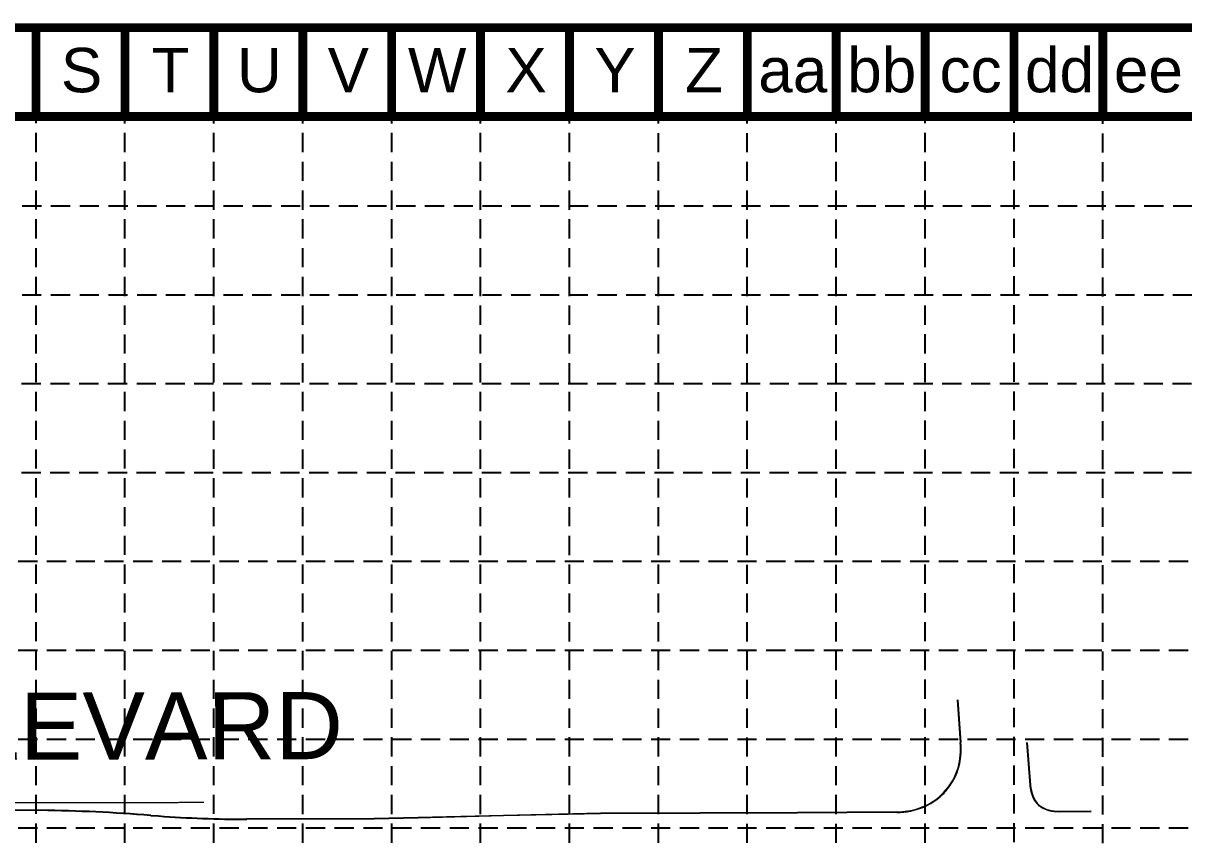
# Model space of a CAD drawing. Extents: x 18544 to 21332, y 16212 to 20668.
# Drawn here: x 19859 to 20766, y 20032 to 20668 of the extents above; entities that cross this region are included whole.
import ezdxf
from ezdxf.enums import TextEntityAlignment as Align

# ---------------------------------------------------------------- set-up
doc = ezdxf.new("R2010")
doc.units = 0
doc.header["$MEASUREMENT"] = 0
doc.linetypes.add('DASHED', pattern=[0.75, 0.5, -0.25])
doc.linetypes.add('HIDDEN', pattern=[0.375, 0.25, -0.125])
for name, color, linetype, lineweight in [('10', 7, 'Continuous', 0), ('27', 7, 'Continuous', 0), ('28', 7, 'Continuous', 0), ('31', 7, 'Continuous', 0)]:
    doc.layers.add(name, color=color, linetype=linetype, lineweight=lineweight)
doc.layers.add('BASE', color=7, linetype='Continuous')
doc.layers.add('GRID', color=254, linetype='HIDDEN')
doc.styles.get("Standard").update_dxf_attribs({"font": 'ARIAL.TTF'})

msp = doc.modelspace()

# ---------------------------------------------------------------- linework, layer by layer
at = {"layer": '27', "color": 7, "linetype": 'Continuous', "lineweight": 0}
for p, q in [((20588.91, 20139.33), (20591.48, 20105.84)), ((20588.91, 20139.33), (20591.48, 20105.84)), ((20643.8, 20105.92), (20646.4, 20072.72)), ((20643.8, 20105.92), (20646.4, 20072.72)), ((20669.24, 20052.39), (20693.91, 20052.5)), ((20669.24, 20052.39), (20693.91, 20052.5)), ((19958.34, 20049.22), (19964.47, 20048.8)), ((19958.34, 20049.22), (19964.47, 20048.8))]:
    msp.add_line(p, q, dxfattribs=at)
for points in [[(19872.57, 20053.21), (19791.27, 20053.08), (19725.93, 20052.94), (19661.75, 20052.6), (19589.57, 20052.65), (19530.4, 20052.25), (19467.86, 20052.33), (19416.32, 20052.28)], [(19872.57, 20053.21), (19791.27, 20053.08), (19725.93, 20052.94), (19661.75, 20052.6), (19589.57, 20052.65), (19530.4, 20052.25), (19467.86, 20052.33), (19416.32, 20052.28)], [(20541.8, 20051.79), (20464.25, 20051.23), (20387.82, 20050.95), (20310.04, 20050.65), (20234.33, 20049.05), (20167.57, 20047.44), (20133.03, 20046.67), (20033.54, 20046.24)], [(20541.8, 20051.79), (20464.25, 20051.23), (20387.82, 20050.95), (20310.04, 20050.65), (20234.33, 20049.05), (20167.57, 20047.44), (20133.03, 20046.67), (20033.54, 20046.24)]]:
    msp.add_lwpolyline(points, dxfattribs=at)
for centre, radius, start, end in [((19858.3, 18825.53), 1227.77, 85.32657, 89.3342), ((19858.3, 18825.53), 1227.77, 85.32657, 89.3342), ((20034.13, 20995.67), 949.43, 265.79218, 269.96405), ((20034.13, 20995.67), 949.43, 265.79218, 269.96405)]:
    msp.add_arc(centre, radius, start, end, dxfattribs=at)
for points, knots in [([(20541.8, 20051.79), (20547.6, 20051.83), (20561.27, 20053.84), (20579.71, 20065.51), (20591.04, 20085.04), (20591.99, 20099.32), (20591.48, 20105.84)], [0, 0, 0, 0, 0.210686, 0.493368, 0.761979, 1, 1, 1, 1]), ([(20541.8, 20051.79), (20547.6, 20051.83), (20561.27, 20053.84), (20579.71, 20065.51), (20591.04, 20085.04), (20591.99, 20099.32), (20591.48, 20105.84)], [0, 0, 0, 0, 0.210686, 0.493368, 0.761979, 1, 1, 1, 1]), ([(20646.4, 20072.72), (20646.84, 20067.07), (20650.92, 20054.58), (20663.65, 20052.37), (20669.24, 20052.39)], [0, 0, 0, 0, 0.503668, 1, 1, 1, 1]), ([(20646.4, 20072.72), (20646.84, 20067.07), (20650.92, 20054.58), (20663.65, 20052.37), (20669.24, 20052.39)], [0, 0, 0, 0, 0.503668, 1, 1, 1, 1])]:
    msp.add_open_spline(points, degree=3, knots=knots, dxfattribs=at)
at = {"layer": '28', "color": 7, "linetype": 'Continuous', "lineweight": 0}
for p, q in [((20589.41, 20139.37), (20591.98, 20105.88)), ((20589.41, 20139.37), (20591.98, 20105.88)), ((20643.3, 20105.88), (20645.9, 20072.69)), ((20643.3, 20105.88), (20645.9, 20072.69)), ((20669.24, 20051.89), (20693.91, 20052)), ((20669.24, 20051.89), (20693.91, 20052)), ((19958.3, 20048.72), (19964.43, 20048.3)), ((19958.3, 20048.72), (19964.43, 20048.3))]:
    msp.add_line(p, q, dxfattribs=at)
for points in [[(19872.57, 20052.71), (19791.27, 20052.58), (19725.93, 20052.44), (19661.75, 20052.1), (19589.58, 20052.15), (19530.4, 20051.75), (19467.86, 20051.83), (19416.32, 20051.78)], [(19872.57, 20052.71), (19791.27, 20052.58), (19725.93, 20052.44), (19661.75, 20052.1), (19589.58, 20052.15), (19530.4, 20051.75), (19467.86, 20051.83), (19416.32, 20051.78)], [(20541.81, 20051.29), (20464.25, 20050.73), (20387.82, 20050.45), (20310.04, 20050.15), (20234.35, 20048.55), (20167.58, 20046.94), (20133.04, 20046.17), (20033.54, 20045.74)], [(20541.81, 20051.29), (20464.25, 20050.73), (20387.82, 20050.45), (20310.04, 20050.15), (20234.35, 20048.55), (20167.58, 20046.94), (20133.04, 20046.17), (20033.54, 20045.74)]]:
    msp.add_lwpolyline(points, dxfattribs=at)
for centre, radius, start, end in [((19858.3, 18825.53), 1227.27, 85.32657, 89.3342), ((19858.3, 18825.53), 1227.27, 85.32657, 89.3342), ((20034.13, 20995.67), 949.93, 265.79218, 269.96405), ((20034.13, 20995.67), 949.93, 265.79218, 269.96405)]:
    msp.add_arc(centre, radius, start, end, dxfattribs=at)
for points, knots in [([(20541.81, 20051.29), (20545.44, 20051.31), (20549.09, 20051.66), (20555.12, 20052.86), (20557.54, 20053.51), (20562.26, 20055.2), (20564.56, 20056.23), (20571.18, 20059.81), (20575.25, 20062.87), (20580.86, 20068.69), (20582.77, 20071.09), (20585.9, 20075.91), (20587.17, 20078.29), (20589.23, 20083.05), (20590.03, 20085.42), (20591.25, 20090.27), (20591.66, 20092.74), (20592.25, 20098.78), (20592.26, 20102.36), (20591.98, 20105.88)], [0, 0, 0, 0, 0.131002, 0.131002, 0.22052, 0.22052, 0.310038, 0.310038, 0.489075, 0.489075, 0.597905, 0.597905, 0.69361, 0.69361, 0.782981, 0.782981, 0.872353, 0.872353, 1, 1, 1, 1]), ([(20541.81, 20051.29), (20545.44, 20051.31), (20549.09, 20051.66), (20555.12, 20052.86), (20557.54, 20053.51), (20562.26, 20055.2), (20564.56, 20056.23), (20571.18, 20059.81), (20575.25, 20062.87), (20580.86, 20068.69), (20582.77, 20071.09), (20585.9, 20075.91), (20587.17, 20078.29), (20589.23, 20083.05), (20590.03, 20085.42), (20591.25, 20090.27), (20591.66, 20092.74), (20592.25, 20098.78), (20592.26, 20102.36), (20591.98, 20105.88)], [0, 0, 0, 0, 0.131002, 0.131002, 0.22052, 0.22052, 0.310038, 0.310038, 0.489075, 0.489075, 0.597905, 0.597905, 0.69361, 0.69361, 0.782981, 0.782981, 0.872353, 0.872353, 1, 1, 1, 1]), ([(20645.9, 20072.69), (20645.94, 20072.15), (20645.99, 20071.61), (20646.21, 20069.99), (20646.4, 20068.9), (20647.19, 20065.64), (20647.96, 20063.5), (20649.6, 20060.48), (20650.28, 20059.46), (20651.65, 20057.81), (20652.3, 20057.15), (20653.72, 20055.96), (20654.49, 20055.43), (20656.91, 20054.04), (20658.7, 20053.37), (20663.4, 20052.15), (20666.42, 20051.88), (20669.24, 20051.89)], [0, 0, 0, 0, 0.046682, 0.046682, 0.140047, 0.140047, 0.326777, 0.326777, 0.430942, 0.430942, 0.511176, 0.511176, 0.591411, 0.591411, 0.751879, 0.751879, 1, 1, 1, 1]), ([(20645.9, 20072.69), (20645.94, 20072.15), (20645.99, 20071.61), (20646.21, 20069.99), (20646.4, 20068.9), (20647.19, 20065.64), (20647.96, 20063.5), (20649.6, 20060.48), (20650.28, 20059.46), (20651.65, 20057.81), (20652.3, 20057.15), (20653.72, 20055.96), (20654.49, 20055.43), (20656.91, 20054.04), (20658.7, 20053.37), (20663.4, 20052.15), (20666.42, 20051.88), (20669.24, 20051.89)], [0, 0, 0, 0, 0.046682, 0.046682, 0.140047, 0.140047, 0.326777, 0.326777, 0.430942, 0.430942, 0.511176, 0.511176, 0.591411, 0.591411, 0.751879, 0.751879, 1, 1, 1, 1])]:
    msp.add_open_spline(points, degree=3, knots=knots, dxfattribs=at)
at = {"layer": '31', "color": 7, "linetype": 'DASHED', "lineweight": 0}
msp.add_line((19999.9, 20059), (18689.95, 20056.35), dxfattribs=at)
msp.add_line((19999.9, 20059), (18689.95, 20056.35), dxfattribs=at)
at = {"layer": 'BASE', "color": 9}
msp.add_line((18617.17, 20595.39), (21259.21, 20595.39), dxfattribs=at)
at = {"layer": 'BASE', "const_width": 6.95}
for points in [[(21328.74, 16215.16), (21328.74, 20664.92), (18547.64, 20664.92), (18547.64, 16215.16)], [(21259.21, 16284.69), (21259.21, 20595.39), (18617.17, 20595.39), (18617.17, 16284.69)]]:
    msp.add_lwpolyline(points, close=True, dxfattribs=at)
for points in [[(19868.66, 20664.92), (19868.66, 20595.39)], [(19938.19, 20664.92), (19938.19, 20595.39)], [(20007.72, 20664.92), (20007.72, 20595.39)], [(20077.25, 20664.92), (20077.25, 20595.39)], [(20146.77, 20664.92), (20146.77, 20595.39)], [(20216.3, 20664.92), (20216.3, 20595.39)], [(20285.83, 20664.92), (20285.83, 20595.39)], [(20355.36, 20664.92), (20355.36, 20595.39)], [(20424.88, 20664.92), (20424.88, 20595.39)], [(20494.41, 20664.92), (20494.41, 20595.39)], [(20563.94, 20664.92), (20563.94, 20595.39)], [(20633.47, 20664.92), (20633.47, 20595.39)], [(20702.99, 20664.92), (20702.99, 20595.39)]]:
    msp.add_lwpolyline(points, dxfattribs=at)
at = {"layer": 'GRID', "color": 252, "linetype": 'HIDDEN', "ltscale": 60}
for p, q in [((19868.66, 16562.62), (19868.66, 20595.39)), ((19938.19, 16562.61), (19938.19, 20595.39)), ((20007.72, 16562.6), (20007.72, 20595.39)), ((20077.25, 16562.59), (20077.25, 20595.39)), ((20146.77, 16562.58), (20146.77, 20595.39)), ((20216.3, 16562.57), (20216.3, 20595.39)), ((20285.83, 16562.56), (20285.83, 20595.39)), ((20355.36, 16562.55), (20355.36, 20595.39)), ((20424.88, 16562.53), (20424.88, 20595.39)), ((20494.41, 16562.52), (20494.41, 20595.39)), ((20564.27, 16562.68), (20563.94, 20595.39)), ((20633.72, 16563.02), (20633.47, 20595.39)), ((20703.2, 16562.19), (20702.99, 20595.39)), ((18620.33, 20525.4), (21258.07, 20525.74)), ((18620.28, 20455.68), (21258.07, 20456.22)), ((18619.89, 20386.36), (21259.21, 20386.81)), ((18619.79, 20316.9), (21259.21, 20317.28)), ((18617.17, 20247.76), (21259.21, 20247.76)), ((18617.17, 20178.23), (21259.21, 20178.23)), ((18617.17, 20108.7), (21259.21, 20108.7)), ((18617.17, 20039.17), (21259.21, 20039.17))]:
    msp.add_line(p, q, dxfattribs=at)

# ---------------------------------------------------------------- texts
at = {"layer": '10', "color": 7, "linetype": 'Continuous', "lineweight": 0}
msp.add_text('BASSWOOD BOULEVARD', height=52.5, rotation=0.11611, dxfattribs=at).set_placement((19656.3, 20144.59), align=Align.TOP_CENTER)
at = {"layer": 'BASE'}
for s, height, p in [('S', 34.76, (19904.27, 20631.77)), ('T', 34.76, (19973.8, 20631.77)), ('U', 34.76, (20043.33, 20631.77)), ('V', 34.76, (20112.85, 20631.77)), ('W', 34.76, (20182.38, 20631.77)), ('X', 34.76, (20251.91, 20631.77)), ('Y', 34.76, (20321.44, 20631.77)), ('Z', 34.76, (20390.96, 20631.77)), ('bb', 34.764, (20530.02, 20631.77)), ('dd', 34.764, (20669.07, 20631.77)), ('aa', 34.764, (20460.49, 20631.77)), ('cc', 34.764, (20599.55, 20631.77)), ('ee', 34.764, (20738.6, 20631.77))]:
    msp.add_text(s, height=height, dxfattribs=at).set_placement(p, align=Align.MIDDLE_CENTER)

doc.saveas('drawing.dxf')
